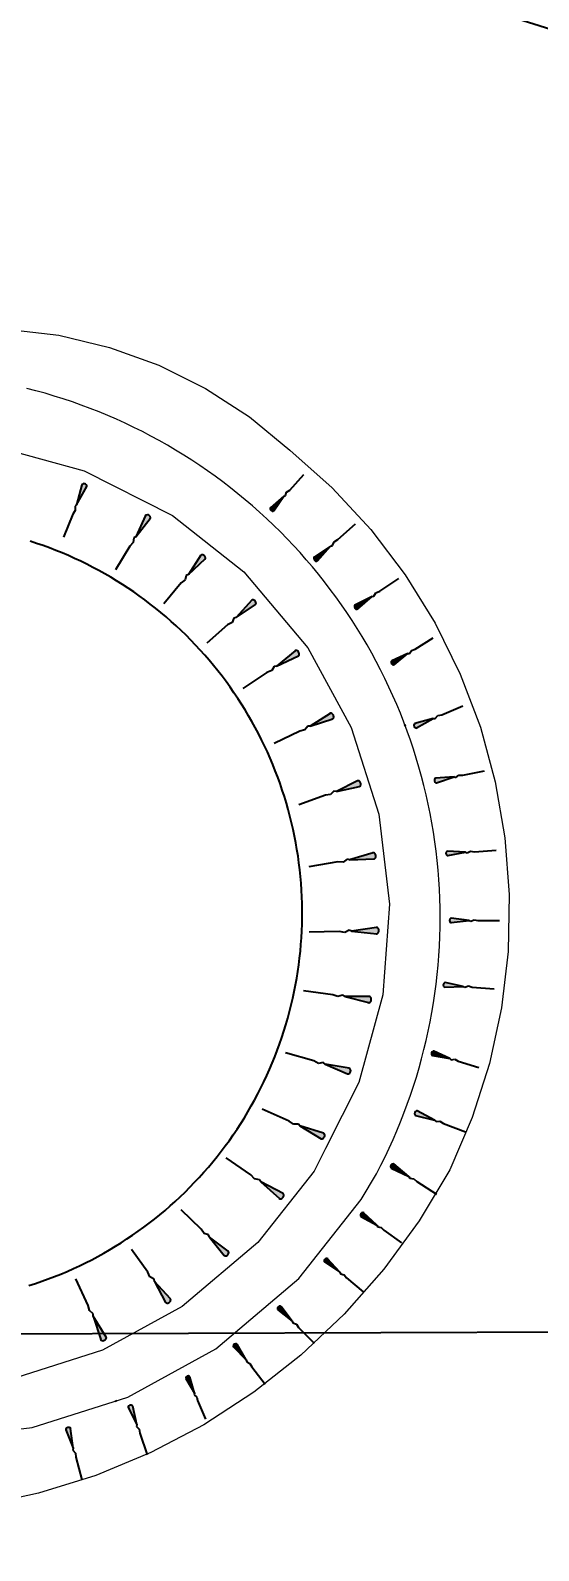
# Model space of a CAD drawing. Header units: millimetres. Extents: x 832508 to 836017, y 816085 to 819654.
# Drawn here: x 834003.4 to 834034.6, y 818013.4 to 818106.8 of the extents above; entities that cross this region are included whole.
import ezdxf

# ---------------------------------------------------------------- set-up
doc = ezdxf.new("R2010")
doc.units = ezdxf.units.MM
doc.header["$LTSCALE"] = 10
doc.linetypes.add('B1_HIDDEN', pattern=[5.5, 0, 5, -0.5])
doc.linetypes.add('PHANTOM', pattern=[2.5, 1.25, -0.25, 0.25, -0.25, 0.25, -0.25])
for name, color, linetype in [('DLN030_1', 1, 'Continuous'), ('DLN810__', 7, 'Continuous'), ('DLN914(1-500)', 3, 'PHANTOM'), ('FENCE', 6, 'FENCELINE3'), ('PA', 1, 'Continuous'), ('ST', 1, 'Continuous')]:
    doc.layers.add(name, color=color, linetype=linetype)
doc.layers.add('SLOPE-L', color=251, linetype='Continuous', lineweight=25)
doc.styles.get("Standard").update_dxf_attribs({"font": 'arial.ttf'})
doc.linetypes.add('B1_BDYF', pattern='A,2.5,-0.5,[130,ltypeshp.shx,S=0.5,R=0,X=0,Y=0],-0.5', length=3.5)
doc.linetypes.add('FENCELINE3', pattern='A,1.25,-0.25,[130,ltypeshp.shx,S=0.125,R=0,X=0,Y=0],-0.25', length=1.75)
doc.dimstyles.new('ISO-25', dxfattribs={"dimtxt": 2.5, "dimasz": 2.5, "dimexe": 1.25, "dimexo": 0.625, "dimtad": 1, "dimdec": 3, "dimdsep": 46, "dimtxsty": 'Standard', "dimcen": 2.5, "dimadec": 4, "dimazin": 0, "dimtfac": 1, "dimtdec": 3, "dimtmove": 2, "dimatfit": 3, "dimfxl": 0, "dimarcsym": 0})

# ---------------------------------------------------------------- blocks, each defined once
blk = doc.blocks.new('*D34')
at = {"layer": 'Defpoints', "color": 0}
for p in [(833976.911, 818125.284), (834122.684, 818079.48)]:
    blk.add_point(p, dxfattribs=at)
at = {"layer": 'DLN030_1', "color": 0, "linetype": 'Continuous', "lineweight": -2}
for p, q in [((833975.48, 818125.734), (833974.049, 818126.183)), ((834122.684, 818079.48), (833976.911, 818125.284))]:
    blk.add_line(p, q, dxfattribs=at)
at = {"layer": 'DLN030_1', "color": 0}
blk.add_solid([(833975.555, 818125.972), (833975.405, 818125.495), (833976.911, 818125.284)], dxfattribs=at)
at = {"layer": 'DLN030_1', "color": 0, "insert": (834001.607, 818119.847), "char_height": 2.5, "attachment_point": 5, "rotation": 342.55654}
blk.add_mtext('R152.8', dxfattribs=at)
blk = doc.blocks.new('*D35')
at = {"layer": 'Defpoints', "color": 0}
for p in [(833963.887, 818154.554), (834128.99, 818077.513)]:
    blk.add_point(p, dxfattribs=at)
at = {"layer": 'DLN030_1', "color": 0, "linetype": 'Continuous', "lineweight": -2}
for p, q in [((833962.528, 818155.188), (833961.168, 818155.822)), ((834128.99, 818077.513), (833963.887, 818154.554))]:
    blk.add_line(p, q, dxfattribs=at)
at = {"layer": 'DLN030_1', "color": 0}
blk.add_solid([(833962.633, 818155.414), (833962.422, 818154.961), (833963.887, 818154.554)], dxfattribs=at)
at = {"layer": 'DLN030_1', "color": 0, "insert": (833997.607, 818141.215), "char_height": 2.5, "attachment_point": 5, "rotation": 334.98532}
blk.add_mtext('R182.193', dxfattribs=at)
blk = doc.blocks.new('SLOPE')
at = {"linetype": 'Continuous'}
h = blk.add_hatch(color=0, dxfattribs=at)
edge = h.paths.add_edge_path()
edge.add_line((3.58, 0), (0.31, 0.41))
edge.add_ellipse((0.3, 0.01), major_axis=(0, 0.41), ratio=0.731707, start_angle=358.8413, end_angle=551.2243)
edge.add_line((0.3, -0.4), (3.58, 0))
at = {"color": 0, "linetype": 'Continuous'}
for p, q in [((3.58, 0), (0.3, 0.42)), ((0.3, -0.4), (3.58, 0)), ((3.58, 0), (3.88, -0.14)), ((3.88, -0.14), (4.48, 0.14)), ((4.48, 0.14), (5.18, 0)), ((5.18, 0), (9.13, 0))]:
    blk.add_line(p, q, dxfattribs=at)
blk.add_ellipse((0.3, 0.01), major_axis=(0, 0.41), ratio=0.731707, start_param=6.120326, end_param=9.620679, dxfattribs=at)

msp = doc.modelspace()

# ---------------------------------------------------------------- linework, layer by layer
at = {"layer": 'DLN810__', "linetype": 'Continuous', "ltscale": 0.1, "flags": 128}
msp.add_lwpolyline([(834003.2961, 818029.7157), (834003.6944, 818029.8444), (834004.0903, 818029.98), (834004.4839, 818030.1225), (834004.8749, 818030.2718), (834005.2632, 818030.4279), (834005.6487, 818030.5908), (834006.0314, 818030.7604), (834006.411, 818030.9366), (834006.7875, 818031.1195), (834007.1607, 818031.3089), (834007.5306, 818031.5047), (834007.897, 818031.707), (834008.2598, 818031.9157), (834008.6189, 818032.1306), (834008.9742, 818032.3518), (834009.3256, 818032.5792), (834009.673, 818032.8126), (834010.0163, 818033.0521), (834010.3553, 818033.2975), (834010.69, 818033.5488), (834011.0202, 818033.806), (834011.3459, 818034.0688), (834011.667, 818034.3373), (834011.9833, 818034.6113), (834012.2948, 818034.8909), (834012.6014, 818035.1758), (834012.903, 818035.466), (834013.1994, 818035.7615), (834013.4907, 818036.062), (834013.7766, 818036.3676), (834014.0572, 818036.6782), (834014.3323, 818036.9936), (834014.6019, 818037.3138), (834014.8658, 818037.6386), (834015.1241, 818037.968), (834015.3765, 818038.3018), (834015.6231, 818038.64), (834015.8637, 818038.9824), (834016.0984, 818039.329), (834016.3269, 818039.6796), (834016.5493, 818040.0342), (834016.7655, 818040.3926), (834016.9754, 818040.7547), (834017.1789, 818041.1204), (834017.376, 818041.4896), (834017.5666, 818041.8622), (834017.7508, 818042.2381), (834017.9283, 818042.6171), (834018.0992, 818042.9992), (834018.2633, 818043.3841), (834018.4208, 818043.7719), (834018.5714, 818044.1624), (834018.7153, 818044.5555), (834018.8522, 818044.951), (834018.9822, 818045.3488), (834019.1052, 818045.7488), (834019.2213, 818046.151), (834019.3303, 818046.5551), (834019.4322, 818046.961), (834019.5271, 818047.3686), (834019.6148, 818047.7779), (834019.6953, 818048.1886), (834019.7687, 818048.6006), (834019.8349, 818049.0139), (834019.8938, 818049.4283), (834019.9456, 818049.8436), (834019.99, 818050.2598), (834020.0272, 818050.6767), (834020.0571, 818051.0941), (834020.0797, 818051.512), (834020.095, 818051.9303), (834020.103, 818052.3488), (834020.1037, 818052.7673), (834020.0971, 818053.1858), (834020.0832, 818053.6041), (834020.0621, 818054.0221), (834020.0336, 818054.4396), (834019.9978, 818054.8566), (834019.9547, 818055.273), (834019.9044, 818055.6885), (834019.8469, 818056.103), (834019.7821, 818056.5165), (834019.7101, 818056.9288), (834019.631, 818057.3398), (834019.5447, 818057.7493), (834019.4512, 818058.1573), (834019.3506, 818058.5636), (834019.243, 818058.968), (834019.1283, 818059.3705), (834019.0066, 818059.771), (834018.878, 818060.1693), (834018.7424, 818060.5652), (834018.5999, 818060.9588), (834018.4506, 818061.3498), (834018.2944, 818061.7381), (834018.1315, 818062.1236), (834017.962, 818062.5063), (834017.7857, 818062.8859), (834017.6029, 818063.2624), (834017.4135, 818063.6356), (834017.2176, 818064.0055), (834017.0154, 818064.3719), (834016.8067, 818064.7347), (834016.5917, 818065.0938), (834016.3706, 818065.4491), (834016.1432, 818065.8005), (834015.9097, 818066.1479), (834015.6703, 818066.4912), (834015.4248, 818066.8302), (834015.1735, 818067.1649), (834014.9164, 818067.4951), (834014.6536, 818067.8208), (834014.3851, 818068.1419), (834014.111, 818068.4582), (834013.8315, 818068.7697), (834013.5466, 818069.0763), (834013.2563, 818069.3779), (834012.9609, 818069.6743), (834012.6603, 818069.9656), (834012.3547, 818070.2515), (834012.0442, 818070.5321), (834011.7287, 818070.8072), (834011.4086, 818071.0768), (834011.0838, 818071.3407), (834010.7544, 818071.599), (834010.4206, 818071.8514), (834010.0824, 818072.098), (834009.7399, 818072.3386), (834009.3934, 818072.5733), (834009.0427, 818072.8018), (834008.6882, 818073.0242), (834008.3298, 818073.2404), (834007.9677, 818073.4503), (834007.602, 818073.6538), (834007.2327, 818073.8509), (834006.8602, 818074.0416), (834006.4843, 818074.2257), (834006.1053, 818074.4032), (834005.7232, 818074.5741), (834005.3382, 818074.7383), (834004.9504, 818074.8957), (834004.5599, 818075.0463), (834004.1669, 818075.1902), (834003.7714, 818075.3271), (834003.3736, 818075.4571)], dxfattribs=at)
at = {"layer": 'DLN914(1-500)', "color": 5, "ltscale": 10}
for points in [[(833995.217, 817786.385), (833980.295, 817801.763), (833962.533, 817823.975), (833953.531, 817838.011), (833947.358, 817854.992), (833946.924, 818070.715, -0.2154502), (834003.567, 818209.662), (834003.567, 818209.662), (834003.513, 818271.667), (834240.006, 818271.909)], [(834250.936, 818252.057), (834045.337, 818251.946), (834029.85, 818232.687), (834030.052, 818201, 0.2255065), (833969.964, 818084.414), (833969.89, 818040.227), (833984.641, 818026.7), (834108.001, 818027.127, 0.5997319), (834250.993, 817971.639)]]:
    msp.add_lwpolyline(points, format="xyb", dxfattribs=at)
at = {"layer": 'DLN914(1-500)', "color": 6, "ltscale": 0.7}
for points in [[(834240.006, 818271.909), (834003.513, 818271.667), (834003.567, 818209.662, 0.2154502), (833946.924, 818070.715), (833947.358, 817854.992), (833953.531, 817838.011), (833962.533, 817823.975), (833980.295, 817801.763), (833995.217, 817786.385)], [(834018.9646, 817796.1997), (834006.7908, 817807.5773), (833995.4456, 817819.7787), (833984.9952, 817832.736), (833976.543, 817844.9041), (833970.2819, 817855.4842), (833970.1403, 817900.0635), (833969.8231, 817999.9463), (833969.8598, 818040.227), (833969.89, 818040.227), (833969.8598, 818040.227), (833969.89, 818040.227), (833969.964, 818084.414, -0.2255065), (834030.052, 818201), (834029.85, 818232.687), (834045.337, 818251.946), (834250.936, 818252.057)]]:
    msp.add_lwpolyline(points, format="xyb", dxfattribs=at)
at = {"layer": 'DLN914(1-500)', "color": 3, "ltscale": 5}
for points in [[(834240.006, 818271.909), (834003.513, 818271.667), (834003.567, 818209.662, 0.2154502), (833946.924, 818070.715), (833947.358, 817854.992), (833953.531, 817838.011), (833962.533, 817823.975), (833980.295, 817801.763), (833995.217, 817786.385)], [(834018.9646, 817796.1997), (834006.7908, 817807.5773), (833995.4456, 817819.7787), (833984.9952, 817832.736), (833976.543, 817844.9041), (833970.2819, 817855.4842), (833970.1403, 817900.0635), (833969.8231, 817999.9463), (833969.8598, 818040.227), (833969.89, 818040.227), (833969.8598, 818040.227), (833969.89, 818040.227), (833969.964, 818084.414, -0.2255065), (834030.052, 818201), (834029.85, 818232.687), (834045.337, 818251.946), (834250.936, 818252.057)]]:
    msp.add_lwpolyline(points, format="xyb", dxfattribs=at)
at = {"layer": 'FENCE', "color": 6, "linetype": 'B1_BDYF', "lineweight": 5, "ltscale": 0.075}
for points in [[(834001.9365, 818088.4953), (834005.1289, 818088.1102), (834008.2572, 818087.3664), (834011.2813, 818086.2735), (834014.1624, 818084.8455), (834016.8634, 818083.1007), (834019.3497, 818081.0616), (834021.9545, 818078.7371), (834024.3248, 818076.1738), (834026.4386, 818073.3953), (834028.2766, 818070.4271), (834029.8218, 818067.2965), (834031.0601, 818064.0323), (834031.9801, 818060.6645), (834032.5733, 818057.2241), (834032.8342, 818053.7426), (834032.7605, 818050.2522), (834032.3529, 818046.7849), (834031.615, 818043.3726), (834030.5537, 818040.0466), (834029.1787, 818036.8376), (834027.2885, 818033.6863), (834025.1197, 818030.72), (834022.6903, 818027.963), (834020.0203, 818025.4383), (834017.1318, 818023.1667), (834014.0488, 818021.1671), (834010.7968, 818019.4561), (834007.4028, 818018.0477), (834003.8948, 818016.9537), (834000.3018, 818016.1831)], [(833997.3792, 818020.2712), (834003.5002, 818020.9902), (834009.3716, 818022.864), (834014.7892, 818025.83), (834019.9032, 818030.1516), (834023.7394, 818035.009), (834024.6673, 818036.5883), (834024.9373, 818037.1074), (834025.1982, 818037.6311), (834025.45, 818038.1592), (834025.6924, 818038.6917), (834025.9256, 818039.2284), (834026.1493, 818039.769), (834026.3636, 818040.3134), (834026.5684, 818040.8615), (834026.7635, 818041.4131), (834026.949, 818041.968), (834027.1248, 818042.526), (834027.2908, 818043.0871), (834027.447, 818043.6509), (834027.5933, 818044.2174), (834027.7297, 818044.7864), (834027.8562, 818045.3576), (834027.9727, 818045.931), (834028.0791, 818046.5063), (834028.1755, 818047.0834), (834028.2619, 818047.6621), (834028.3381, 818048.2422), (834028.4041, 818048.8236), (834028.46, 818049.406), (834028.5058, 818049.9893), (834028.5413, 818050.5733), (834028.5667, 818051.1578), (834028.5818, 818051.7427), (834028.5868, 818052.3278), (834028.5815, 818052.9128), (834028.566, 818053.4977), (834028.5403, 818054.0822), (834028.5044, 818054.6662), (834028.4583, 818055.2495), (834028.4021, 818055.8319), (834028.3357, 818056.4132), (834028.2592, 818056.9932), (834028.1725, 818057.5719), (834028.0758, 818058.1489), (834027.969, 818058.7242), (834027.8522, 818059.2975), (834027.7254, 818059.8687), (834027.5886, 818060.4375), (834027.442, 818061.0039), (834027.2854, 818061.5677), (834027.1191, 818062.1287), (834026.943, 818062.6866), (834026.7572, 818063.2414), (834026.5617, 818063.7929), (834026.3567, 818064.3409), (834026.1421, 818064.8852), (834025.918, 818065.4257), (834025.6846, 818065.9621), (834025.4418, 818066.4945), (834025.1897, 818067.0225), (834024.9285, 818067.546), (834024.6582, 818068.0649), (834024.3789, 818068.579), (834024.0906, 818069.0882), (834023.7935, 818069.5922), (834023.4877, 818070.091), (834023.1732, 818070.5844), (834022.8501, 818071.0722), (834022.5186, 818071.5543), (834022.1787, 818072.0305), (834021.8305, 818072.5007), (834021.4742, 818072.9648), (834021.1098, 818073.4226), (834020.7375, 818073.874), (834020.3574, 818074.3188), (834019.9696, 818074.7568), (834019.5742, 818075.1881), (834019.1713, 818075.6124), (834018.7611, 818076.0296), (834018.3437, 818076.4396), (834017.9192, 818076.8422), (834017.4877, 818077.2373), (834017.0494, 818077.6249), (834016.6044, 818078.0048), (834016.1528, 818078.3768), (834015.6948, 818078.7409), (834015.2305, 818079.0969), (834014.7601, 818079.4448), (834014.2836, 818079.7844), (834013.8014, 818080.1157), (834013.3134, 818080.4385), (834012.8198, 818080.7527), (834012.3209, 818081.0583), (834011.8167, 818081.3551), (834011.3073, 818081.643), (834010.7931, 818081.9221), (834010.274, 818082.1921), (834009.7503, 818082.453), (834009.2222, 818082.7047), (834008.6897, 818082.9472), (834008.1531, 818083.1804), (834007.6124, 818083.4041), (834007.068, 818083.6184), (834006.5199, 818083.8231), (834005.9683, 818084.0183), (834005.4134, 818084.2038), (834004.8554, 818084.3796), (834004.2943, 818084.5456), (834003.7305, 818084.7018), (834003.164, 818084.8481)], [(833995.7338, 818081.6671), (834001.3035, 818081.2483), (834006.6909, 818079.7744), (834012.128, 818077.0279), (834016.5112, 818073.5662), (834020.4429, 818068.9136), (834023.1251, 818064.0144), (834024.8233, 818058.6934), (834025.4749, 818053.1462), (834025.0561, 818047.5765), (834023.5822, 818042.1891), (834021.5393, 818038.1448), (834020.8357, 818036.752), (834017.374, 818032.3688), (834012.7214, 818028.4371), (834007.8222, 818025.7548), (834002.5012, 818024.0567), (833996.954, 818023.4051), (833991.3843, 818023.8239), (833985.9969, 818025.2978), (833980.5598, 818028.0442), (833976.1765, 818031.506), (833972.2448, 818036.1586), (833970.9364, 818038.2903)]]:
    msp.add_lwpolyline(points, dxfattribs=at)
at = {"layer": 'PA', "linetype": 'Continuous', "flags": 128}
msp.add_lwpolyline([(834003.2961, 818029.7157), (834003.6944, 818029.8444), (834004.0903, 818029.98), (834004.4839, 818030.1225), (834004.8749, 818030.2718), (834005.2632, 818030.4279), (834005.6487, 818030.5908), (834006.0314, 818030.7604), (834006.411, 818030.9366), (834006.7875, 818031.1195), (834007.1607, 818031.3089), (834007.5306, 818031.5047), (834007.897, 818031.707), (834008.2598, 818031.9157), (834008.6189, 818032.1306), (834008.9742, 818032.3518), (834009.3256, 818032.5792), (834009.673, 818032.8126), (834010.0163, 818033.0521), (834010.3553, 818033.2975), (834010.69, 818033.5488), (834011.0202, 818033.806), (834011.3459, 818034.0688), (834011.667, 818034.3373), (834011.9833, 818034.6113), (834012.2948, 818034.8909), (834012.6014, 818035.1758), (834012.903, 818035.466), (834013.1994, 818035.7615), (834013.4907, 818036.062), (834013.7766, 818036.3676), (834014.0572, 818036.6782), (834014.3323, 818036.9936), (834014.6019, 818037.3138), (834014.8658, 818037.6386), (834015.1241, 818037.968), (834015.3765, 818038.3018), (834015.6231, 818038.64), (834015.8637, 818038.9824), (834016.0984, 818039.329), (834016.3269, 818039.6796), (834016.5493, 818040.0342), (834016.7655, 818040.3926), (834016.9754, 818040.7547), (834017.1789, 818041.1204), (834017.376, 818041.4896), (834017.5666, 818041.8622), (834017.7508, 818042.2381), (834017.9283, 818042.6171), (834018.0992, 818042.9992), (834018.2633, 818043.3841), (834018.4208, 818043.7719), (834018.5714, 818044.1624), (834018.7153, 818044.5555), (834018.8522, 818044.951), (834018.9822, 818045.3488), (834019.1052, 818045.7488), (834019.2213, 818046.151), (834019.3303, 818046.5551), (834019.4322, 818046.961), (834019.5271, 818047.3686), (834019.6148, 818047.7779), (834019.6953, 818048.1886), (834019.7687, 818048.6006), (834019.8349, 818049.0139), (834019.8938, 818049.4283), (834019.9456, 818049.8436), (834019.99, 818050.2598), (834020.0272, 818050.6767), (834020.0571, 818051.0941), (834020.0797, 818051.512), (834020.095, 818051.9303), (834020.103, 818052.3488), (834020.1037, 818052.7673), (834020.0971, 818053.1858), (834020.0832, 818053.6041), (834020.0621, 818054.0221), (834020.0336, 818054.4396), (834019.9978, 818054.8566), (834019.9547, 818055.273), (834019.9044, 818055.6885), (834019.8469, 818056.103), (834019.7821, 818056.5165), (834019.7101, 818056.9288), (834019.631, 818057.3398), (834019.5447, 818057.7493), (834019.4512, 818058.1573), (834019.3506, 818058.5636), (834019.243, 818058.968), (834019.1283, 818059.3705), (834019.0066, 818059.771), (834018.878, 818060.1693), (834018.7424, 818060.5652), (834018.5999, 818060.9588), (834018.4506, 818061.3498), (834018.2944, 818061.7381), (834018.1315, 818062.1236), (834017.962, 818062.5063), (834017.7857, 818062.8859), (834017.6029, 818063.2624), (834017.4135, 818063.6356), (834017.2176, 818064.0055), (834017.0154, 818064.3719), (834016.8067, 818064.7347), (834016.5917, 818065.0938), (834016.3706, 818065.4491), (834016.1432, 818065.8005), (834015.9097, 818066.1479), (834015.6703, 818066.4912), (834015.4248, 818066.8302), (834015.1735, 818067.1649), (834014.9164, 818067.4951), (834014.6536, 818067.8208), (834014.3851, 818068.1419), (834014.111, 818068.4582), (834013.8315, 818068.7697), (834013.5466, 818069.0763), (834013.2563, 818069.3779), (834012.9609, 818069.6743), (834012.6603, 818069.9656), (834012.3547, 818070.2515), (834012.0442, 818070.5321), (834011.7287, 818070.8072), (834011.4086, 818071.0768), (834011.0838, 818071.3407), (834010.7544, 818071.599), (834010.4206, 818071.8514), (834010.0824, 818072.098), (834009.7399, 818072.3386), (834009.3934, 818072.5733), (834009.0427, 818072.8018), (834008.6882, 818073.0242), (834008.3298, 818073.2404), (834007.9677, 818073.4503), (834007.602, 818073.6538), (834007.2327, 818073.8509), (834006.8602, 818074.0416), (834006.4843, 818074.2257), (834006.1053, 818074.4032), (834005.7232, 818074.5741), (834005.3382, 818074.7383), (834004.9504, 818074.8957), (834004.5599, 818075.0463), (834004.1669, 818075.1902), (834003.7714, 818075.3271), (834003.3736, 818075.4571)], dxfattribs=at)
at = {"layer": 'ST', "linetype": 'B1_HIDDEN', "flags": 128}
msp.add_lwpolyline([(833970.9364, 818038.2903), (833970.808, 818038.4325), (833970.7329, 818038.4986), (833970.6529, 818038.5584), (833970.5683, 818038.6118), (833970.4798, 818038.6583), (833970.3879, 818038.6976), (833970.2932, 818038.7296), (833970.1962, 818038.754), (833970.0976, 818038.7706), (833969.9981, 818038.7794), (833969.8981, 818038.7803), (833969.7984, 818038.7733), (833969.6995, 818038.7584), (833969.6021, 818038.7357), (833969.5069, 818038.7055), (833969.4143, 818038.6677), (833969.325, 818038.6228), (833969.2395, 818038.571), (833969.1584, 818038.5125), (833969.0821, 818038.4479), (833969.0112, 818038.3774), (833968.9461, 818038.3015), (833968.8873, 818038.2207), (833968.8349, 818038.1355), (833968.7895, 818038.0464), (833968.7513, 818037.9541), (833968.7205, 818037.859), (833968.6973, 818037.7617), (833968.6819, 818037.6629), (833968.6743, 818037.5632), (833968.6746, 818037.4633), (833968.6829, 818037.3636), (833968.6989, 818037.265), (833968.7228, 818037.1679), (833968.7542, 818037.073), (833968.7931, 818036.9809), (833968.8391, 818036.8921), (833970.1206, 818034.3322), (833974.4422, 818029.2182), (833979.2996, 818025.382), (833985.276, 818022.3631), (833991.2334, 818020.7333), (833997.3792, 818020.2712), (834003.5002, 818020.9902), (834009.3716, 818022.864), (834014.7892, 818025.83), (834019.9032, 818030.1516), (834023.7394, 818035.009), (834024.6673, 818036.5883), (834024.9373, 818037.1074), (834025.1982, 818037.6311), (834025.45, 818038.1592), (834025.6924, 818038.6917), (834025.9256, 818039.2284), (834026.1493, 818039.769), (834026.3636, 818040.3134), (834026.5684, 818040.8615), (834026.7635, 818041.4131), (834026.949, 818041.968), (834027.1248, 818042.526), (834027.2908, 818043.0871), (834027.447, 818043.6509), (834027.5933, 818044.2174), (834027.7297, 818044.7864), (834027.8562, 818045.3576), (834027.9727, 818045.931), (834028.0791, 818046.5063), (834028.1755, 818047.0834), (834028.2619, 818047.6621), (834028.3381, 818048.2422), (834028.4041, 818048.8236), (834028.46, 818049.406), (834028.5058, 818049.9893), (834028.5413, 818050.5733), (834028.5667, 818051.1578), (834028.5818, 818051.7427), (834028.5868, 818052.3278), (834028.5815, 818052.9128), (834028.566, 818053.4977), (834028.5403, 818054.0822), (834028.5044, 818054.6662), (834028.4583, 818055.2495), (834028.4021, 818055.8319), (834028.3357, 818056.4132), (834028.2592, 818056.9932), (834028.1725, 818057.5719), (834028.0758, 818058.1489), (834027.969, 818058.7242), (834027.8522, 818059.2975), (834027.7254, 818059.8687), (834027.5886, 818060.4375), (834027.442, 818061.0039), (834027.2854, 818061.5677), (834027.1191, 818062.1287), (834026.943, 818062.6866), (834026.7572, 818063.2414), (834026.5617, 818063.7929), (834026.3567, 818064.3409), (834026.1421, 818064.8852), (834025.918, 818065.4257), (834025.6846, 818065.9621), (834025.4418, 818066.4945), (834025.1897, 818067.0225), (834024.9285, 818067.546), (834024.6582, 818068.0649), (834024.3789, 818068.579), (834024.0906, 818069.0882), (834023.7935, 818069.5922), (834023.4877, 818070.091), (834023.1732, 818070.5844), (834022.8501, 818071.0722), (834022.5186, 818071.5543), (834022.1787, 818072.0305), (834021.8305, 818072.5007), (834021.4742, 818072.9648), (834021.1098, 818073.4226), (834020.7375, 818073.874), (834020.3574, 818074.3188), (834019.9696, 818074.7568), (834019.5742, 818075.1881), (834019.1713, 818075.6124), (834018.7611, 818076.0296), (834018.3437, 818076.4396), (834017.9192, 818076.8422), (834017.4877, 818077.2373), (834017.0494, 818077.6249), (834016.6044, 818078.0048), (834016.1528, 818078.3768), (834015.6948, 818078.7409), (834015.2305, 818079.0969), (834014.7601, 818079.4448), (834014.2836, 818079.7844), (834013.8014, 818080.1157), (834013.3134, 818080.4385), (834012.8198, 818080.7527), (834012.3209, 818081.0583), (834011.8167, 818081.3551), (834011.3073, 818081.643), (834010.7931, 818081.9221), (834010.274, 818082.1921), (834009.7503, 818082.453), (834009.2222, 818082.7047), (834008.6897, 818082.9472), (834008.1531, 818083.1804), (834007.6124, 818083.4041), (834007.068, 818083.6184), (834006.5199, 818083.8231), (834005.9683, 818084.0183), (834005.4134, 818084.2038), (834004.8554, 818084.3796), (834004.2943, 818084.5456), (834003.7305, 818084.7018), (834003.164, 818084.8481), (834002.595, 818084.9845), (834002.0238, 818085.111), (834001.4504, 818085.2275), (834000.8751, 818085.3339), (834000.298, 818085.4303), (833999.7193, 818085.5166), (833999.1392, 818085.5928), (833998.5578, 818085.6589), (833997.9754, 818085.7148), (833997.3921, 818085.7606), (833996.8081, 818085.7961), (833996.2236, 818085.8215), (833995.6387, 818085.8366), (833995.4635, 818085.8381), (833994.411, 818085.8299), (833993.5187, 818085.3981), (833992.8686, 818084.5251), (833992.7106, 818083.5465), (833993.0529, 818082.5133), (833993.7639, 818081.8225), (833994.7175, 818081.6134), (833995.7338, 818081.6671)], dxfattribs=at)

# ---------------------------------------------------------------- block references
at = {"layer": 'SLOPE-L'}
for p, xscale, yscale, rotation in [((834006.7439, 818078.9808), 0.3872775368589461, 0.3872775368589461, 248.0394084006871), ((834018.1894, 818077.3469), 0.3286685619650077, 0.3286685619650077, 47.60255576765782), ((834010.6734, 818077.0502), 0.4308849267445344, 0.4308849267445344, 238.4957501805304), ((834020.861, 818074.2893), 0.3689416906001256, 0.3689416906001256, 41.42363337023617), ((834014.0749, 818074.582), 0.4233205176512269, 0.4233205176512269, 230.0920906903014), ((834023.342, 818071.3468), 0.356789481426198, 0.356789481426198, 33.92980248962157), ((834017.2085, 818071.7866), 0.4329756202846044, 0.4329756202846044, 221.1120924428532), ((834025.5999, 818067.9274), 0.3296833965145006, 0.3296833965145006, 31.90810400960361), ((834019.8806, 818068.6531), 0.4490755989100281, 0.4490755989100281, 213.0558031100739), ((834022.0201, 818064.7744), 0.4422610771242874, 0.4422610771242874, 205.5296679176529), ((834026.9845, 818064.0691), 0.3569487514101364, 0.3569487514101364, 23.08511965109686), ((834028.2303, 818060.729), 0.345622652877377, 0.345622652877377, 11.30994991804144), ((834023.6969, 818060.6142), 0.4428611869727752, 0.4428611869727752, 199.6538245344461), ((834028.9453, 818056.2627), 0.3377752664577669, 0.3377752664577669, 3.814078048001613), ((834024.6252, 818056.1503), 0.4561482007310931, 0.4561482007310931, 189.8335689163257), ((834024.8216, 818051.5404), 0.4703222207305546, 0.4703222207305546, 181.4688117590345), ((834024.3507, 818047.2752), 0.4601378244874428, 0.4601378244874428, 172.5041584756043), ((834028.7818, 818048.2021), 0.3441421471282481, 0.3441421471282481, 355.4859928888275), ((834023.0765, 818042.8693), 0.4549760665443409, 0.4549760665443409, 163.9509972581189), ((834028.0546, 818044.0179), 0.3327998426175287, 0.3327998426175287, 342.7839300896646), ((834021.4712, 818038.8618), 0.4594093144355625, 0.4594093144355625, 156.1134819001583), ((834027.0257, 818040.3482), 0.3649560552864352, 0.3649560552864352, 339.34109645906), ((834018.9376, 818035.1424), 0.4676487973045425, 0.4676487973045425, 145.4914546242898), ((834025.5599, 818037.1207), 0.3649560741069593, 0.3649560741069593, 327.5287726349572), ((834015.5284, 818031.6091), 0.437082964105789, 0.437082964105789, 136.1017037341039), ((834023.7099, 818034.1391), 0.3378962837901955, 0.3378962837901955, 324.2460894700123), ((834011.9328, 818028.6829), 0.439049496777216, 0.439049496777216, 125.6279047165753), ((834021.4961, 818031.3267), 0.3386930821754244, 0.3386930821754244, 319.6000969978554), ((834007.942, 818026.3549), 0.4557087858575395, 0.4557087858575395, 114.8803649397834), ((834018.6292, 818028.3985), 0.3425350364925306, 0.3425350364925306, 315.0000498655677), ((834015.92, 818026.1089), 0.3408921573875122, 0.3408921573875122, 307.7939506155752), ((834013.029, 818024.1509), 0.3158458328137712, 0.3158458328137712, 293.0704076702023), ((834009.5079, 818022.3642), 0.3526884603455927, 0.3526884603455927, 289.2900433783753), ((834005.6868, 818020.9928), 0.3654196327586912, 0.3654196327586912, 285.1011053762355)]:
    msp.add_blockref('SLOPE', p, dxfattribs=dict(at, xscale=xscale, yscale=yscale, rotation=rotation))
at = {"layer": 'SLOPE-L', "xscale": 0.3367848335593743, "yscale": 0.3367848335593743}
msp.add_blockref('SLOPE', (834029.1638, 818052.1539), dxfattribs=at)

# ---------------------------------------------------------------- dimensions: what is measured, and where the dimension line sits
at = {"layer": 'DLN030_1'}
for center, mpoint, picture, middle in [((834128.9901, 818077.5131), (833963.8869, 818154.5535), '*D35', (833997.6067, 818141.215)), ((834122.6843, 818079.4801), (833976.9111, 818125.2841), '*D34', (834001.6067, 818119.8468))]:
    dim = msp.add_radius_dim(center=center, mpoint=mpoint, dimstyle='ISO-25', override={"dimscale": 1000, "dimtxt": 0.0025, "dimasz": 0.0015, "dimfxl": 15, "dimarcsym": 2}, dxfattribs=at)
    dim.commit()
    dim.dimension.update_dxf_attribs({"geometry": picture, "text_midpoint": middle, "dimtype": 164})

doc.saveas('drawing.dxf')
